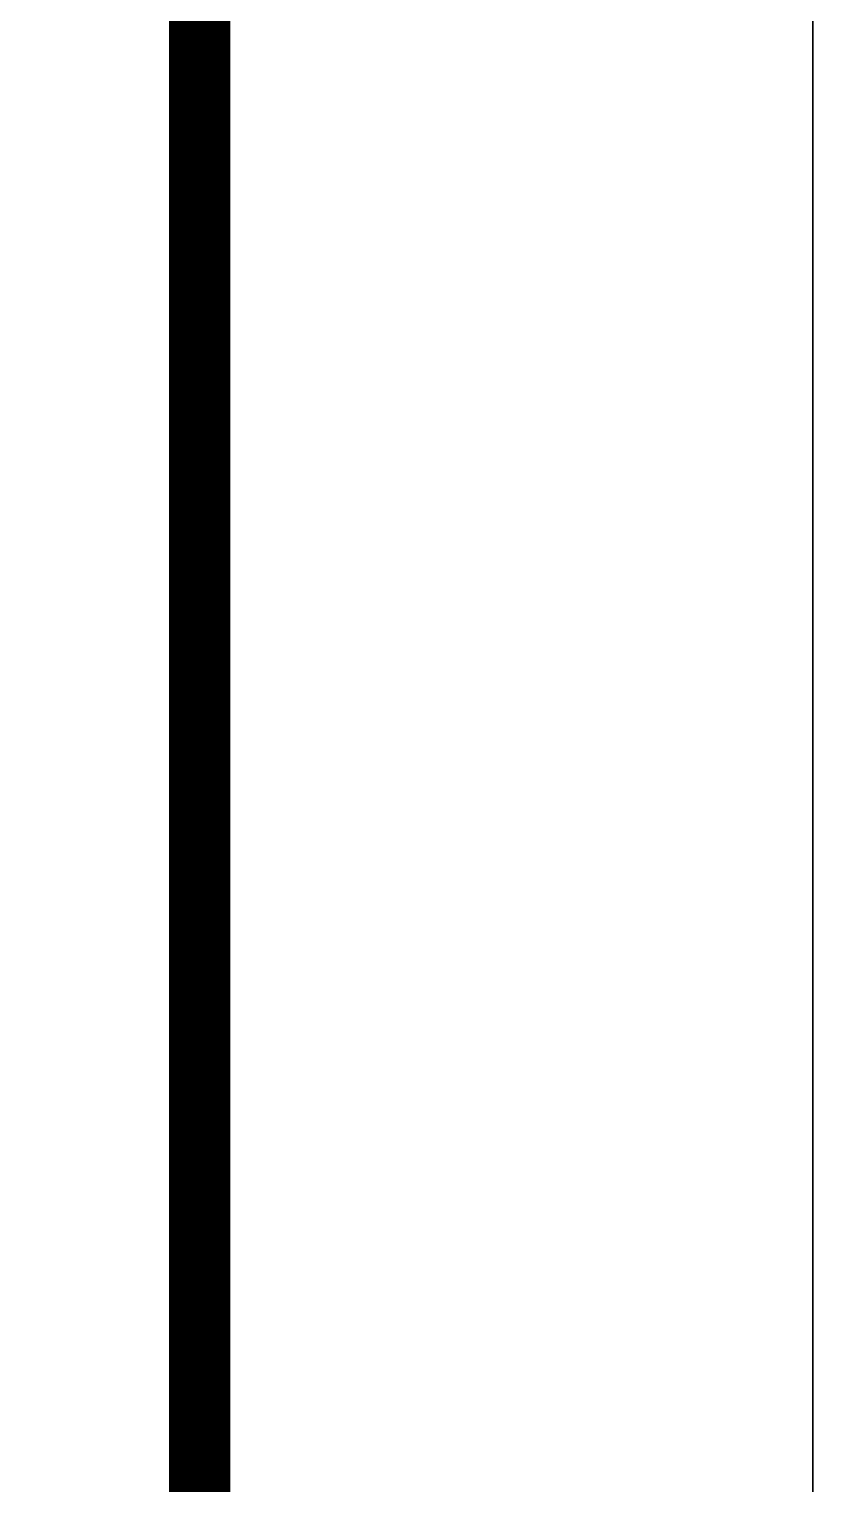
# Model space of a CAD drawing. Extents: x 498328 to 716449, y -893371 to -467753.
# Drawn here: x 609723 to 611001, y -645274 to -642902 of the extents above; entities that cross this region are included whole.
import ezdxf

# ---------------------------------------------------------------- set-up
doc = ezdxf.new("R2010")
doc.units = 0
doc.header["$LTSCALE"] = 1000
doc.layers.add('PUB_TITLE', color=4, linetype='CONTINUOUS')
doc.layers.add('yichutu', color=7, linetype='CONTINUOUS', true_color=0xffffff, plot=False)

# ---------------------------------------------------------------- blocks, each defined once
blk = doc.blocks.new('yct-841-594-84100-59400-100-1000.0')
at = {"layer": 'yichutu', "color": 7, "true_color": 0xffffff}
blk.add_lwpolyline([(0, 0), (0, 59400), (84100, 59400), (84100, 0)], close=True, dxfattribs=at)

msp = doc.modelspace()

# ---------------------------------------------------------------- linework, layer by layer
at = {"layer": 'PUB_TITLE'}
msp.add_lwpolyline([(526900.9, -681323.8), (611000.9, -681323.8), (611000.9, -621923.8), (526900.9, -621923.8)], close=True, dxfattribs=at)
msp.add_lwpolyline([(526900.9, -681323.8), (611000.9, -681323.8), (611000.9, -621923.8), (526900.9, -621923.8)], close=True, dxfattribs=at)
at = {"layer": 'PUB_TITLE', "const_width": 100}
msp.add_lwpolyline([(529400.9, -680323.8), (610000.9, -680323.8), (610000.9, -622923.8), (529400.9, -622923.8)], close=True, dxfattribs=at)
msp.add_lwpolyline([(529400.9, -680323.8), (610000.9, -680323.8), (610000.9, -622923.8), (529400.9, -622923.8)], close=True, dxfattribs=at)

# ---------------------------------------------------------------- block references
at = {"layer": 'yichutu'}
msp.add_blockref('yct-841-594-84100-59400-100-1000.0', (526900.9, -681323.8), dxfattribs=at)

doc.saveas('drawing.dxf')
